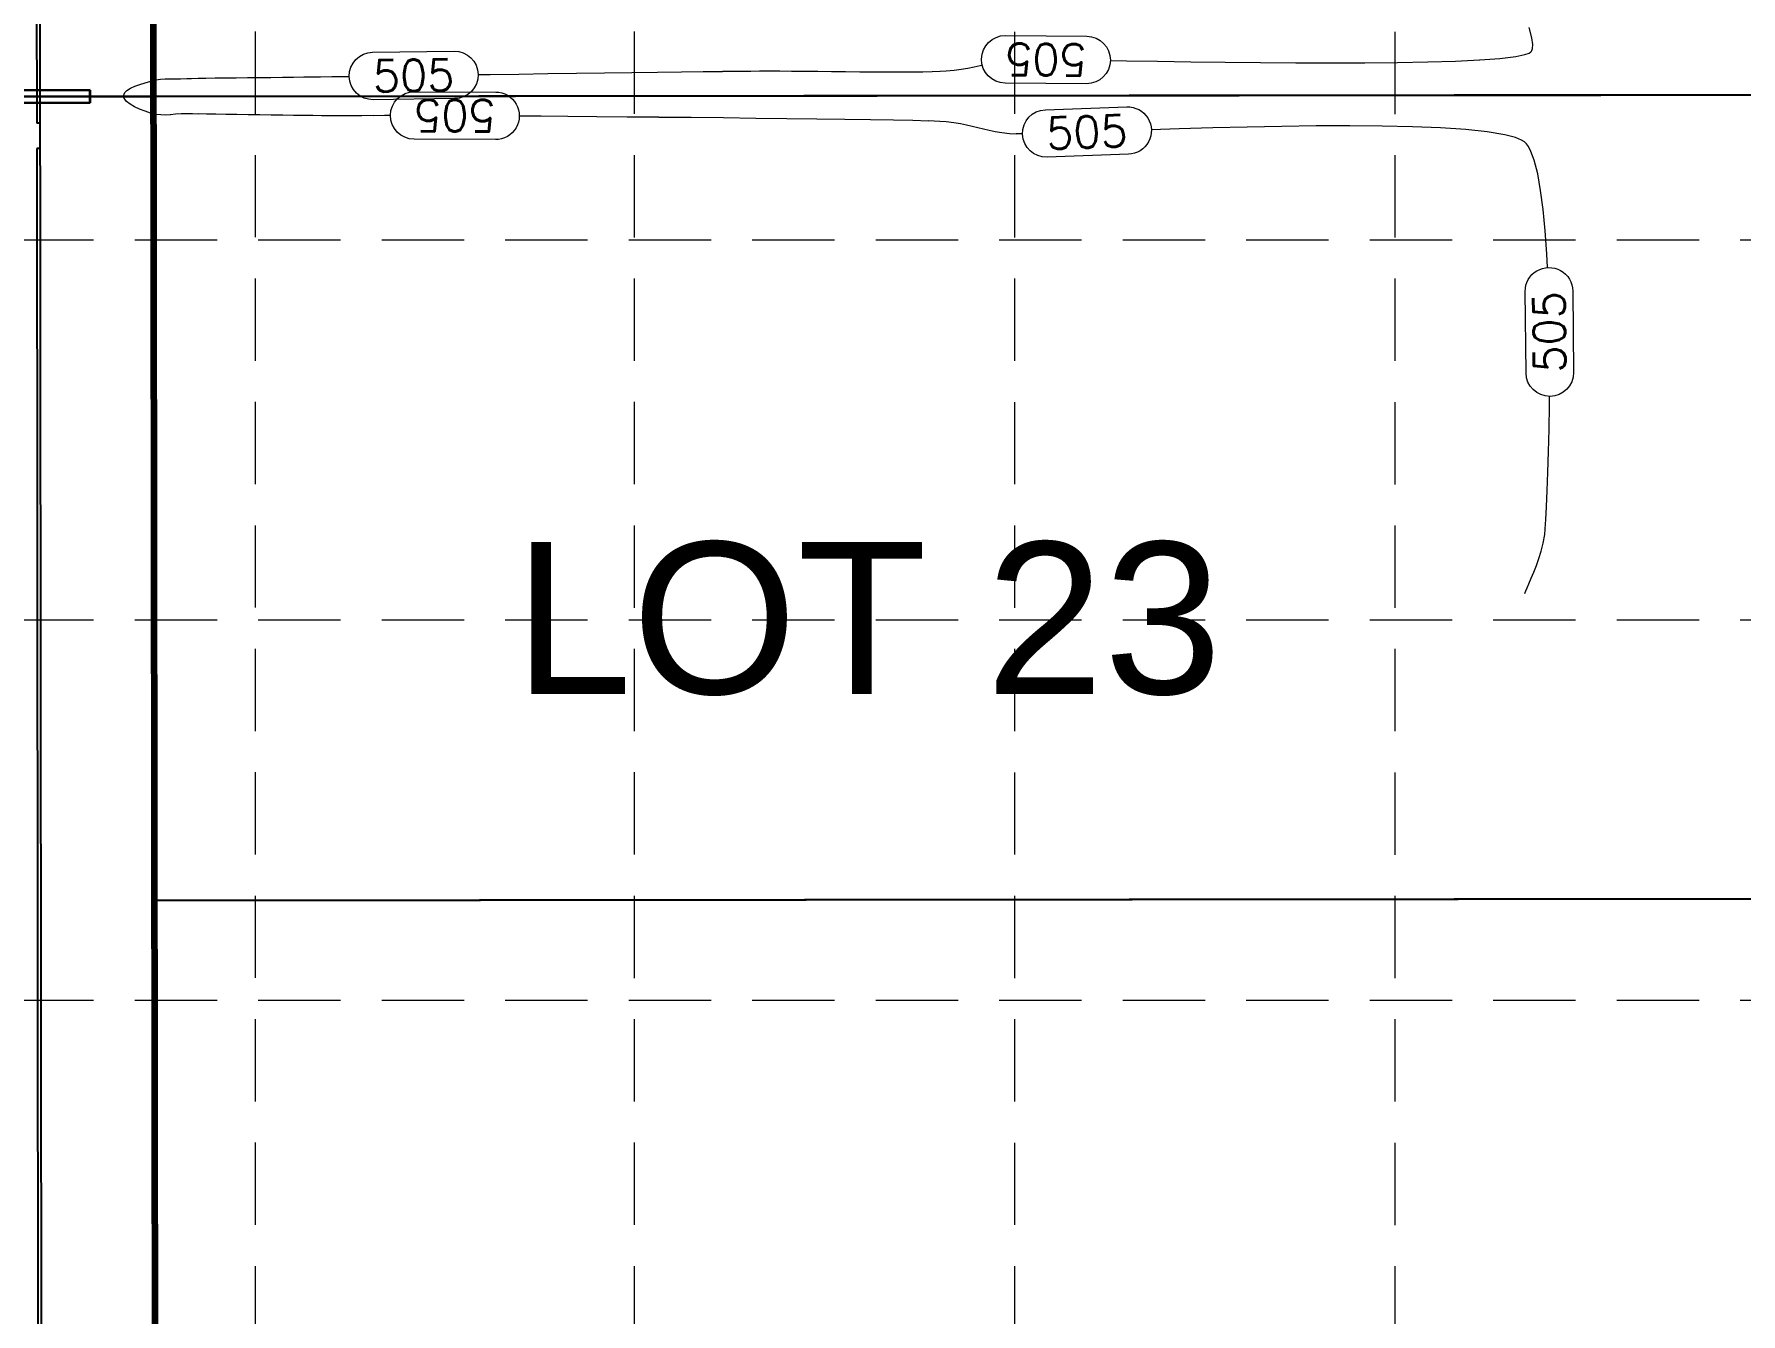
# Model space of a CAD drawing. Header units: feet. Extents: x -406 to 2003, y 7035 to 10885.
# Drawn here: x 343.5 to 613, y 9391 to 9593.2 of the extents above; entities that cross this region are included whole.
import ezdxf

# ---------------------------------------------------------------- set-up
doc = ezdxf.new("R2010")
doc.units = ezdxf.units.FT
doc.header["$LTSCALE"] = 40
doc.header["$MEASUREMENT"] = 0
doc.linetypes.add('HIDDEN', pattern=[0.375, 0.25, -0.125])
for name, color, linetype, lineweight in [('1 PROPOSED CONTOURS', 35, 'Continuous', 0), ('CULVERTS', 3, 'Continuous', 35), ('LOT NUMBERS', 3, 'Continuous', 35), ('right of way', 3, 'Continuous', 40), ('SILT FENCE', 200, 'Continuous', 100)]:
    doc.layers.add(name, color=color, linetype=linetype, lineweight=lineweight)
for name, color, linetype in [('GRID', 254, 'HIDDEN'), ('lots', 4, 'Continuous'), ('polys', 7, 'Continuous'), ('proposed pavement', 4, 'Continuous')]:
    doc.layers.add(name, color=color, linetype=linetype)
doc.styles.get("Standard").update_dxf_attribs({"font": 'ARIAL.TTF'})

msp = doc.modelspace()

# ---------------------------------------------------------------- linework, layer by layer
at = {"layer": '1 PROPOSED CONTOURS', "color": 35, "extrusion": (0.966903, 0.255145, 0), "elevation": 3008.29}
msp.add_lwpolyline([(9127.14, 505), (9128.81, 505)], dxfattribs=at)
at = {"layer": '1 PROPOSED CONTOURS', "color": 35, "linetype": 'Continuous', "elevation": 505}
for points in [[(496.85, 9592.96), (509.7, 9592.85)], [(396.93, 9590.32), (409.78, 9590.49)], [(403.51, 9584.09), (416.36, 9584.03)], [(509.64, 9585.35), (496.79, 9585.46)], [(503.16, 9581.25), (516.01, 9581.7)], [(416.33, 9576.53), (403.47, 9576.59)], [(516.27, 9574.21), (503.42, 9573.76)], [(579.05, 9539.68), (578.92, 9552.53)], [(586.42, 9552.61), (586.55, 9539.75)]]:
    msp.add_lwpolyline(points, dxfattribs=at)
at = {"layer": '1 PROPOSED CONTOURS', "color": 35, "extrusion": (0.992463, 0.122543, 0), "elevation": 1751.12}
msp.add_lwpolyline([(9448.18, 505), (9449.23, 505)], dxfattribs=at)
at = {"layer": '1 PROPOSED CONTOURS', "color": 35, "elevation": 505}
for points in [[(580.07, 9590.94), (580.11, 9591.56)], [(513.42, 9589.02), (515.96, 9588.98)], [(520.88, 9588.9), (526.1, 9588.83)], [(531.54, 9588.76), (537.11, 9588.7)], [(542.7, 9588.67), (548.24, 9588.65)], [(553.62, 9588.66), (558.75, 9588.71)], [(558.75, 9588.71), (563.54, 9588.8)], [(577.43, 9589.66), (578.85, 9589.95)], [(361.88, 9585.75), (362.7, 9585.96)], [(364.18, 9586.13), (364.92, 9586.14)], [(372.06, 9586.26), (373.66, 9586.28)], [(373.66, 9586.28), (375.39, 9586.3)], [(379.04, 9586.34), (380.88, 9586.36)], [(390.52, 9586.48), (392.91, 9586.51)], [(413.58, 9586.8), (415.48, 9586.82)], [(420, 9586.88), (424.57, 9586.95)], [(424.57, 9586.95), (429.11, 9587.01)], [(461.2, 9587.37), (463.06, 9587.36)], [(463.06, 9587.36), (465.08, 9587.34)], [(476.04, 9587.24), (478.17, 9587.23)], [(478.17, 9587.23), (480.19, 9587.22)], [(482.08, 9587.23), (483.78, 9587.24)], [(486.54, 9587.31), (487.51, 9587.37)], [(490.92, 9587.83), (491.91, 9588.03)], [(357.65, 9583.16), (357.62, 9583.35)], [(357.63, 9583.54), (357.67, 9583.71)], [(357.82, 9583.97), (358.13, 9584.28)], [(358.13, 9584.28), (358.68, 9584.63)], [(358.68, 9584.63), (359.37, 9584.94)], [(359.37, 9584.94), (360.16, 9585.23)], [(360.16, 9585.23), (361.01, 9585.5)], [(358.62, 9582.1), (358.08, 9582.53)], [(360.12, 9581.33), (359.32, 9581.7)], [(360.99, 9580.99), (360.12, 9581.33)], [(361.88, 9580.7), (360.99, 9580.99)], [(362.72, 9580.5), (361.88, 9580.7)], [(366.68, 9580.58), (365.79, 9580.52)], [(370.72, 9580.54), (369.48, 9580.57)], [(373.76, 9580.49), (372.16, 9580.52)], [(382.72, 9580.36), (380.92, 9580.38)], [(387.51, 9580.31), (386.05, 9580.32)], [(398.8, 9580.31), (397.01, 9580.3)], [(427.76, 9580.17), (423.56, 9580.21)], [(447.22, 9579.99), (442.12, 9580.04)], [(452.34, 9579.94), (447.22, 9579.99)], [(457.41, 9579.88), (452.34, 9579.94)], [(467.07, 9579.77), (462.35, 9579.83)], [(475.56, 9579.65), (471.5, 9579.71)], [(490.72, 9578.82), (489.76, 9579.02)], [(492.49, 9578.39), (491.62, 9578.61)], [(494.26, 9577.96), (493.36, 9578.17)], [(535, 9578.51), (529.58, 9578.37)], [(551.22, 9578.69), (545.9, 9578.68)], [(556.32, 9578.66), (551.22, 9578.69)], [(561.14, 9578.55), (556.32, 9578.66)], [(569.53, 9578.11), (565.57, 9578.37)], [(497.48, 9577.44), (496.29, 9577.59)], [(499.54, 9577.42), (498.52, 9577.41)], [(579.83, 9574.65), (579.42, 9575.44)], [(580.34, 9573.29), (579.83, 9574.65)], [(580.89, 9571.12), (580.34, 9573.29)], [(582.07, 9562.12), (581.75, 9565.47)], [(582.32, 9558.5), (582.07, 9562.12)], [(582.74, 9534.56), (582.75, 9535.96)], [(582.68, 9530.78), (582.74, 9534.56)], [(582.51, 9523.96), (582.6, 9527.23)], [(582.19, 9516.51), (582.3, 9518.54)], [(580.27, 9508.18), (580.69, 9509.23)], [(578.93, 9504.97), (579.03, 9505.25)], [(579.03, 9505.25), (579.21, 9505.7)], [(579.21, 9505.7), (579.48, 9506.34)], [(579.48, 9506.34), (579.86, 9507.22)]]:
    msp.add_lwpolyline(points, dxfattribs=at)
at = {"layer": '1 PROPOSED CONTOURS', "color": 35, "extrusion": (0.015198, 0.999885, 0), "elevation": 9595.71}
msp.add_lwpolyline([(-370.17, 505), (-375.09, 505)], dxfattribs=at)
at = {"layer": '1 PROPOSED CONTOURS', "color": 35, "extrusion": (0.01241, 0.999923, 0), "elevation": 9594.62}
msp.add_lwpolyline([(-407.06, 505), (-412.5, 505)], dxfattribs=at)
at = {"layer": '1 PROPOSED CONTOURS', "color": 35, "extrusion": (0.006804, 0.999977, 0), "elevation": 9592.14}
msp.add_lwpolyline([(-471.85, 505), (-477.45, 505)], dxfattribs=at)
at = {"layer": '1 PROPOSED CONTOURS', "color": 35, "extrusion": (0.002541, -0.999997, 0), "elevation": -9587.23}
msp.add_lwpolyline([(572.6, 505), (577.98, 505)], dxfattribs=at)
at = {"layer": '1 PROPOSED CONTOURS', "color": 35, "extrusion": (0.030546, -0.999533, 0), "elevation": -9567.11}
msp.add_lwpolyline([(856.18, 505), (860.54, 505)], dxfattribs=at)
at = {"layer": '1 PROPOSED CONTOURS', "color": 35, "extrusion": (0.048031, -0.998846, 0), "elevation": -9550.59}
msp.add_lwpolyline([(1027.81, 505), (1031.64, 505)], dxfattribs=at)
at = {"layer": '1 PROPOSED CONTOURS', "color": 35, "extrusion": (-0.074812, 0.997198, 0), "elevation": 9519.47}
msp.add_lwpolyline([(-1287.51, 505), (-1290.72, 505)], dxfattribs=at)
at = {"layer": '1 PROPOSED CONTOURS', "color": 35, "extrusion": (-0.120532, 0.992709, 0), "elevation": 9450.15}
msp.add_lwpolyline([(-1726.57, 505), (-1729.08, 505)], dxfattribs=at)
at = {"layer": '1 PROPOSED CONTOURS', "color": 35, "extrusion": (0.33588, -0.941905, 0), "elevation": -8838.4}
msp.add_lwpolyline([(3766.29, 505), (3767.03, 505)], dxfattribs=at)
at = {"layer": '1 PROPOSED CONTOURS', "color": 35, "extrusion": (-0.54495, 0.838468, 0), "elevation": 7725.26}
msp.add_lwpolyline([(-5712.11, 505), (-5712.44, 505)], dxfattribs=at)
at = {"layer": '1 PROPOSED CONTOURS', "color": 35, "extrusion": (0.761652, -0.647987, 0), "elevation": -5772.82}
msp.add_lwpolyline([(7680.24, 505), (7680.37, 505)], dxfattribs=at)
at = {"layer": '1 PROPOSED CONTOURS', "color": 35, "extrusion": (0.882901, -0.46956, 0), "elevation": -3991.31}
msp.add_lwpolyline([(8739.74, 505), (8739.89, 505)], dxfattribs=at)
at = {"layer": '1 PROPOSED CONTOURS', "color": 35, "extrusion": (-0.956634, 0.291291, 0), "elevation": 2238.84}
msp.add_lwpolyline([(-9343.65, 505), (-9343.99, 505)], dxfattribs=at)
at = {"layer": '1 PROPOSED CONTOURS', "color": 35, "extrusion": (0.153982, -0.988074, 0), "elevation": -9415.78}
msp.add_lwpolyline([(1834.44, 505), (1835.2, 505)], dxfattribs=at)
at = {"layer": '1 PROPOSED CONTOURS', "color": 35, "extrusion": (0.074873, -0.997193, 0), "elevation": -9531.95}
msp.add_lwpolyline([(1080.17, 505), (1080.9, 505)], dxfattribs=at)
at = {"layer": '1 PROPOSED CONTOURS', "color": 35, "extrusion": (0.005374, 0.999986, 0), "elevation": 9587.96}
msp.add_lwpolyline([(-313.4, 505), (-314.19, 505)], dxfattribs=at)
at = {"layer": '1 PROPOSED CONTOURS', "color": 35, "extrusion": (0.000310353, 1, 0), "elevation": 9586.25}
msp.add_lwpolyline([(-362.74, 505), (-363.62, 505)], dxfattribs=at)
at = {"layer": '1 PROPOSED CONTOURS', "color": 35, "extrusion": (0.025636, -0.999671, 0), "elevation": -9573.59}
msp.add_lwpolyline([(612.22, 505), (613.24, 505)], dxfattribs=at)
at = {"layer": '1 PROPOSED CONTOURS', "color": 35, "extrusion": (-0.033364, 0.999443, 0), "elevation": 9568.56}
msp.add_lwpolyline([(-687.24, 505), (-687.98, 505)], dxfattribs=at)
at = {"layer": '1 PROPOSED CONTOURS', "color": 35, "extrusion": (0.023531, -0.999723, 0), "elevation": -9574.87}
msp.add_lwpolyline([(593.82, 505), (594.84, 505)], dxfattribs=at)
at = {"layer": '1 PROPOSED CONTOURS', "color": 35, "extrusion": (0.018496, -0.999829, 0), "elevation": -9577.74}
msp.add_lwpolyline([(546.6, 505), (547.85, 505)], dxfattribs=at)
at = {"layer": '1 PROPOSED CONTOURS', "color": 35, "extrusion": (-0.015503, 0.99988, 0), "elevation": 9579.34}
msp.add_lwpolyline([(-519.18, 505), (-520.63, 505)], dxfattribs=at)
at = {"layer": '1 PROPOSED CONTOURS', "color": 35, "extrusion": (-0.011468, 0.999934, 0), "elevation": 9581.36}
msp.add_lwpolyline([(-485.3, 505), (-487.11, 505)], dxfattribs=at)
at = {"layer": '1 PROPOSED CONTOURS', "color": 35, "extrusion": (0.010956, -0.99994, 0), "elevation": -9581.61}
msp.add_lwpolyline([(482.2, 505), (484.04, 505)], dxfattribs=at)
at = {"layer": '1 PROPOSED CONTOURS', "color": 35, "extrusion": (0.01073, -0.999942, 0), "elevation": -9581.72}
msp.add_lwpolyline([(483.72, 505), (485.53, 505)], dxfattribs=at)
at = {"layer": '1 PROPOSED CONTOURS', "color": 35, "extrusion": (0.011018, -0.999939, 0), "elevation": -9581.58}
msp.add_lwpolyline([(488.29, 505), (490.03, 505)], dxfattribs=at)
at = {"layer": '1 PROPOSED CONTOURS', "color": 35, "extrusion": (0.011639, -0.999932, 0), "elevation": -9581.28}
msp.add_lwpolyline([(495.98, 505), (497.59, 505)], dxfattribs=at)
at = {"layer": '1 PROPOSED CONTOURS', "color": 35, "extrusion": (0.012721, -0.999919, 0), "elevation": -9580.73}
msp.add_lwpolyline([(507.96, 505), (509.42, 505)], dxfattribs=at)
at = {"layer": '1 PROPOSED CONTOURS', "color": 35, "extrusion": (0.01366, -0.999907, 0), "elevation": -9580.25}
msp.add_lwpolyline([(518.42, 505), (519.61, 505)], dxfattribs=at)
at = {"layer": '1 PROPOSED CONTOURS', "color": 35, "extrusion": (0.013795, -0.999905, 0), "elevation": -9580.18}
msp.add_lwpolyline([(520.9, 505), (522.72, 505)], dxfattribs=at)
at = {"layer": '1 PROPOSED CONTOURS', "color": 35, "extrusion": (0.01385, -0.999904, 0), "elevation": -9580.15}
msp.add_lwpolyline([(525.64, 505), (525.97, 505)], dxfattribs=at)
at = {"layer": '1 PROPOSED CONTOURS', "color": 35, "extrusion": (-0.013657, 0.999907, 0), "elevation": 9580.25}
msp.add_lwpolyline([(-546.37, 505), (-550.89, 505)], dxfattribs=at)
at = {"layer": '1 PROPOSED CONTOURS', "color": 35, "extrusion": (-0.013406, 0.99991, 0), "elevation": 9580.39}
msp.add_lwpolyline([(-557.6, 505), (-562.05, 505)], dxfattribs=at)
at = {"layer": '1 PROPOSED CONTOURS', "color": 35, "extrusion": (0.013282, -0.999912, 0), "elevation": -9580.46}
msp.add_lwpolyline([(560.85, 505), (565.15, 505)], dxfattribs=at)
at = {"layer": '1 PROPOSED CONTOURS', "color": 35, "extrusion": (0.013125, -0.999914, 0), "elevation": -9580.55}
msp.add_lwpolyline([(563.64, 505), (567.72, 505)], dxfattribs=at)
at = {"layer": '1 PROPOSED CONTOURS', "color": 35, "extrusion": (0.012921, -0.999917, 0), "elevation": -9580.67}
msp.add_lwpolyline([(565.76, 505), (569.55, 505)], dxfattribs=at)
at = {"layer": '1 PROPOSED CONTOURS', "color": 35, "extrusion": (-0.012647, 0.99992, 0), "elevation": 9580.82}
msp.add_lwpolyline([(-566.92, 505), (-570.36, 505)], dxfattribs=at)
at = {"layer": '1 PROPOSED CONTOURS', "color": 35, "extrusion": (0.01226, -0.999925, 0), "elevation": -9581.04}
msp.add_lwpolyline([(566.65, 505), (569.67, 505)], dxfattribs=at)
at = {"layer": '1 PROPOSED CONTOURS', "color": 35, "extrusion": (0.011675, -0.999932, 0), "elevation": -9581.38}
msp.add_lwpolyline([(564.06, 505), (566.59, 505)], dxfattribs=at)
at = {"layer": '1 PROPOSED CONTOURS', "color": 35, "extrusion": (-0.010687, 0.999943, 0), "elevation": 9581.93}
msp.add_lwpolyline([(-557.12, 505), (-559.1, 505)], dxfattribs=at)
at = {"layer": '1 PROPOSED CONTOURS', "color": 35, "extrusion": (-0.008665, 0.999962, 0), "elevation": 9583.04}
msp.add_lwpolyline([(-539.72, 505), (-541.08, 505)], dxfattribs=at)
at = {"layer": '1 PROPOSED CONTOURS', "color": 35, "extrusion": (0.002686, -0.999996, 0), "elevation": -9586.11}
msp.add_lwpolyline([(483.78, 505), (485.26, 505)], dxfattribs=at)
at = {"layer": '1 PROPOSED CONTOURS', "color": 35, "extrusion": (0.00287, 0.999996, 0), "elevation": 9588.65}
msp.add_lwpolyline([(-431.99, 505), (-433.68, 505)], dxfattribs=at)
at = {"layer": '1 PROPOSED CONTOURS', "color": 35, "extrusion": (0.009741, 0.999953, 0), "elevation": 9591.42}
msp.add_lwpolyline([(-371.66, 505), (-373.78, 505)], dxfattribs=at)
at = {"layer": '1 PROPOSED CONTOURS', "color": 35, "extrusion": (0.010203, 0.999948, 0), "elevation": 9591.59}
msp.add_lwpolyline([(-369.36, 505), (-371.55, 505)], dxfattribs=at)
at = {"layer": '1 PROPOSED CONTOURS', "color": 35, "extrusion": (0.010007, 0.99995, 0), "elevation": 9591.51}
msp.add_lwpolyline([(-373.42, 505), (-375.65, 505)], dxfattribs=at)
at = {"layer": '1 PROPOSED CONTOURS', "color": 35, "extrusion": (0.009178, 0.999958, 0), "elevation": 9591.2}
msp.add_lwpolyline([(-383.6, 505), (-385.83, 505)], dxfattribs=at)
at = {"layer": '1 PROPOSED CONTOURS', "color": 35, "extrusion": (0.007677, 0.999971, 0), "elevation": 9590.61}
msp.add_lwpolyline([(-400.23, 505), (-402.42, 505)], dxfattribs=at)
at = {"layer": '1 PROPOSED CONTOURS', "color": 35, "extrusion": (-0.002441, 0.999997, 0), "elevation": 9586.02}
msp.add_lwpolyline([(-503.6, 505), (-505.48, 505)], dxfattribs=at)
at = {"layer": '1 PROPOSED CONTOURS', "color": 35, "extrusion": (-0.018539, 0.999828, 0), "elevation": 9576.62}
msp.add_lwpolyline([(-661.44, 505), (-662.94, 505)], dxfattribs=at)
at = {"layer": '1 PROPOSED CONTOURS', "color": 35, "extrusion": (-0.033541, 0.999437, 0), "elevation": 9565.6}
msp.add_lwpolyline([(-806.57, 505), (-807.83, 505)], dxfattribs=at)
at = {"layer": '1 PROPOSED CONTOURS', "color": 35, "extrusion": (-0.100031, 0.994984, 0), "elevation": 9490.52}
msp.add_lwpolyline([(-1444.09, 505), (-1445.34, 505)], dxfattribs=at)
at = {"layer": '1 PROPOSED CONTOURS', "color": 35, "extrusion": (0.137403, -0.990515, 0), "elevation": -9429.4}
msp.add_lwpolyline([(1801.46, 505), (1802.6, 505)], dxfattribs=at)
at = {"layer": '1 PROPOSED CONTOURS', "color": 35, "extrusion": (0.170546, -0.98535, 0), "elevation": -9363.64}
msp.add_lwpolyline([(2117.84, 505), (2118.9, 505)], dxfattribs=at)
at = {"layer": '1 PROPOSED CONTOURS', "color": 35, "extrusion": (0.20992, -0.977719, 0), "elevation": -9271.13}
msp.add_lwpolyline([(2493.67, 505), (2494.65, 505)], dxfattribs=at)
at = {"layer": '1 PROPOSED CONTOURS', "color": 35, "extrusion": (0.210983, -0.97749, 0), "elevation": -9268.41}
msp.add_lwpolyline([(2504.73, 505), (2505.05, 505)], dxfattribs=at)
at = {"layer": '1 PROPOSED CONTOURS', "color": 35, "extrusion": (0.995534, -0.094406, 0), "elevation": -548.72}
msp.add_lwpolyline([(9574.4, 505), (9574.5, 505)], dxfattribs=at)
at = {"layer": '1 PROPOSED CONTOURS', "color": 35, "extrusion": (0.999785, 0.020733, 0), "elevation": 556.24}
msp.add_lwpolyline([(9573.87, 505), (9573.97, 505)], dxfattribs=at)
at = {"layer": '1 PROPOSED CONTOURS', "color": 35, "extrusion": (0.905774, 0.42376, 0), "elevation": 4384.92}
msp.add_lwpolyline([(8528.32, 505), (8528.62, 505)], dxfattribs=at)
at = {"layer": '1 PROPOSED CONTOURS', "color": 35, "extrusion": (0.869961, -0.49312, 0), "elevation": -4414.76}
msp.add_lwpolyline([(8513.84, 505), (8514.13, 505)], dxfattribs=at)
at = {"layer": '1 PROPOSED CONTOURS', "color": 35, "extrusion": (-0.282455, 0.959281, 0), "elevation": 9093.21}
msp.add_lwpolyline([(-3053.78, 505), (-3054.69, 505)], dxfattribs=at)
at = {"layer": '1 PROPOSED CONTOURS', "color": 35, "extrusion": (0.769301, 0.638887, 0), "elevation": 6397.63}
msp.add_lwpolyline([(7143.07, 505), (7143.54, 505)], dxfattribs=at)
at = {"layer": '1 PROPOSED CONTOURS', "color": 35, "extrusion": (0.502682, 0.864472, 0), "elevation": 8463.73}
msp.add_lwpolyline([(4505.92, 505), (4506.72, 505)], dxfattribs=at)
at = {"layer": '1 PROPOSED CONTOURS', "color": 35, "extrusion": (0.111741, 0.993737, 0), "elevation": 9561.03}
msp.add_lwpolyline([(709.32, 505), (710.09, 505)], dxfattribs=at)
at = {"layer": '1 PROPOSED CONTOURS', "color": 35, "extrusion": (0.085149, -0.996368, 0), "elevation": -9514.58}
msp.add_lwpolyline([(1180.23, 505), (1179.43, 505)], dxfattribs=at)
at = {"layer": '1 PROPOSED CONTOURS', "color": 35, "extrusion": (-0.013887, 0.999904, 0), "elevation": 9574.56}
msp.add_lwpolyline([(-500.72, 505), (-499.69, 505)], dxfattribs=at)
at = {"layer": '1 PROPOSED CONTOURS', "color": 35, "extrusion": (0.016431, 0.999865, 0), "elevation": 9585.34}
msp.add_lwpolyline([(-210.99, 505), (-210.25, 505)], dxfattribs=at)
at = {"layer": '1 PROPOSED CONTOURS', "color": 35, "extrusion": (0.016805, 0.999859, 0), "elevation": 9585.42}
msp.add_lwpolyline([(-208.42, 505), (-207.41, 505)], dxfattribs=at)
at = {"layer": '1 PROPOSED CONTOURS', "color": 35, "extrusion": (0.016719, 0.99986, 0), "elevation": 9585.4}
msp.add_lwpolyline([(-211.93, 505), (-210.49, 505)], dxfattribs=at)
at = {"layer": '1 PROPOSED CONTOURS', "color": 35, "extrusion": (0.01613, 0.99987, 0), "elevation": 9585.28}
msp.add_lwpolyline([(-220.89, 505), (-219.17, 505)], dxfattribs=at)
at = {"layer": '1 PROPOSED CONTOURS', "color": 35, "extrusion": (0.015681, 0.999877, 0), "elevation": 9585.18}
msp.add_lwpolyline([(-226.98, 505), (-225.19, 505)], dxfattribs=at)
at = {"layer": '1 PROPOSED CONTOURS', "color": 35, "linetype": 'Continuous', "extrusion": (0.013796, -0.999905, 0), "elevation": -9576.43}
msp.add_lwpolyline([(542.05, 505), (529.2, 505)], dxfattribs=at)
at = {"layer": '1 PROPOSED CONTOURS', "color": 35, "extrusion": (0.004281, 0.999991, 0), "elevation": 9581.88}
msp.add_lwpolyline([(-323.21, 505), (-322.47, 505)], dxfattribs=at)
at = {"layer": '1 PROPOSED CONTOURS', "color": 35, "extrusion": (-0.064442, 0.997921, 0), "elevation": 9537.02}
msp.add_lwpolyline([(-981.6, 505), (-980.85, 505)], dxfattribs=at)
at = {"layer": '1 PROPOSED CONTOURS', "color": 35, "extrusion": (0.015114, 0.999886, 0), "elevation": 9585.05}
msp.add_lwpolyline([(-234.25, 505), (-232.42, 505)], dxfattribs=at)
at = {"layer": '1 PROPOSED CONTOURS', "color": 35, "extrusion": (0.014401, 0.999896, 0), "elevation": 9584.88}
msp.add_lwpolyline([(-242.92, 505), (-241.09, 505)], dxfattribs=at)
at = {"layer": '1 PROPOSED CONTOURS', "color": 35, "extrusion": (0.012327, 0.999924, 0), "elevation": 9584.35}
msp.add_lwpolyline([(-266.32, 505), (-264.6, 505)], dxfattribs=at)
at = {"layer": '1 PROPOSED CONTOURS', "color": 35, "extrusion": (0.010774, 0.999942, 0), "elevation": 9583.92}
msp.add_lwpolyline([(-282.81, 505), (-281.2, 505)], dxfattribs=at)
at = {"layer": '1 PROPOSED CONTOURS', "color": 35, "extrusion": (0.005494, 0.999985, 0), "elevation": 9582.29}
msp.add_lwpolyline([(-336.21, 505), (-334.87, 505)], dxfattribs=at)
at = {"layer": '1 PROPOSED CONTOURS', "color": 35, "extrusion": (0.002773, 0.999996, 0), "elevation": 9581.34}
msp.add_lwpolyline([(-363.74, 505), (-362.28, 505)], dxfattribs=at)
at = {"layer": '1 PROPOSED CONTOURS', "color": 35, "extrusion": (0.000829106, 1, 0), "elevation": 9580.62}
msp.add_lwpolyline([(-383.93, 505), (-382.37, 505)], dxfattribs=at)
at = {"layer": '1 PROPOSED CONTOURS', "color": 35, "extrusion": (-0.000553786, 1, 0), "elevation": 9580.08}
msp.add_lwpolyline([(-398.83, 505), (-397.18, 505)], dxfattribs=at)
at = {"layer": '1 PROPOSED CONTOURS', "color": 35, "extrusion": (0.001506, -0.999999, 0), "elevation": -9579.69}
msp.add_lwpolyline([(409.67, 505), (407.95, 505)], dxfattribs=at)
at = {"layer": '1 PROPOSED CONTOURS', "color": 35, "extrusion": (-0.002106, 0.999998, 0), "elevation": 9579.45}
msp.add_lwpolyline([(-417.18, 505), (-415.42, 505)], dxfattribs=at)
at = {"layer": '1 PROPOSED CONTOURS', "color": 35, "extrusion": (0.002413, -0.999997, 0), "elevation": -9579.32}
msp.add_lwpolyline([(422.86, 505), (421.92, 505)], dxfattribs=at)
at = {"layer": '1 PROPOSED CONTOURS', "color": 35, "extrusion": (0.00812, 0.999967, 0), "elevation": 9583.33}
msp.add_lwpolyline([(-345.76, 505), (-342.29, 505)], dxfattribs=at)
at = {"layer": '1 PROPOSED CONTOURS', "color": 35, "extrusion": (0.008689, 0.999962, 0), "elevation": 9583.53}
msp.add_lwpolyline([(-349.05, 505), (-344.5, 505)], dxfattribs=at)
at = {"layer": '1 PROPOSED CONTOURS', "color": 35, "extrusion": (0.009017, 0.999959, 0), "elevation": 9583.64}
msp.add_lwpolyline([(-350.72, 505), (-345.91, 505)], dxfattribs=at)
at = {"layer": '1 PROPOSED CONTOURS', "color": 35, "extrusion": (0.009387, 0.999956, 0), "elevation": 9583.77}
msp.add_lwpolyline([(-352.17, 505), (-347.18, 505)], dxfattribs=at)
at = {"layer": '1 PROPOSED CONTOURS', "color": 35, "extrusion": (0.011615, 0.999933, 0), "elevation": 9584.55}
msp.add_lwpolyline([(-351.05, 505), (-346.11, 505)], dxfattribs=at)
at = {"layer": '1 PROPOSED CONTOURS', "color": 35, "extrusion": (0.013634, 0.999907, 0), "elevation": 9585.25}
msp.add_lwpolyline([(-340.85, 505), (-336.41, 505)], dxfattribs=at)
at = {"layer": '1 PROPOSED CONTOURS', "color": 35, "extrusion": (0.017199, 0.999852, 0), "elevation": 9586.41}
msp.add_lwpolyline([(-314.34, 505), (-310.73, 505)], dxfattribs=at)
at = {"layer": '1 PROPOSED CONTOURS', "color": 35, "extrusion": (0.020255, 0.999795, 0), "elevation": 9587.32}
msp.add_lwpolyline([(-288.11, 505), (-285.04, 505)], dxfattribs=at)
at = {"layer": '1 PROPOSED CONTOURS', "color": 35, "extrusion": (0.025226, 0.999682, 0), "elevation": 9588.64}
msp.add_lwpolyline([(-242.91, 505), (-240.44, 505)], dxfattribs=at)
at = {"layer": '1 PROPOSED CONTOURS', "color": 35, "extrusion": (0.03474, 0.999396, 0), "elevation": 9590.52}
msp.add_lwpolyline([(-153.41, 505), (-151.63, 505)], dxfattribs=at)
at = {"layer": '1 PROPOSED CONTOURS', "color": 35, "extrusion": (0.060265, 0.998182, 0), "elevation": 9591.3}
msp.add_lwpolyline([(90.67, 505), (91.69, 505)], dxfattribs=at)
at = {"layer": '1 PROPOSED CONTOURS', "color": 35, "extrusion": (0.120672, 0.992692, 0), "elevation": 9568.16}
msp.add_lwpolyline([(670.81, 505), (672.01, 505)], dxfattribs=at)
at = {"layer": '1 PROPOSED CONTOURS', "color": 35, "extrusion": (0.161951, 0.986799, 0), "elevation": 9531.88}
msp.add_lwpolyline([(1068.05, 505), (1069.12, 505)], dxfattribs=at)
at = {"layer": '1 PROPOSED CONTOURS', "color": 35, "extrusion": (0.228334, 0.973583, 0), "elevation": 9437.83}
msp.add_lwpolyline([(1708.49, 505), (1709.41, 505)], dxfattribs=at)
at = {"layer": '1 PROPOSED CONTOURS', "color": 35, "extrusion": (0.244624, 0.969618, 0), "elevation": 9407.86}
msp.add_lwpolyline([(1864.67, 505), (1865.57, 505)], dxfattribs=at)
at = {"layer": '1 PROPOSED CONTOURS', "color": 35, "extrusion": (0.200939, 0.979604, 0), "elevation": 9481.92}
msp.add_lwpolyline([(1439.42, 505), (1440.41, 505)], dxfattribs=at)
at = {"layer": '1 PROPOSED CONTOURS', "color": 35, "extrusion": (0.163928, 0.986472, 0), "elevation": 9529.38}
msp.add_lwpolyline([(1080.46, 505), (1081.54, 505)], dxfattribs=at)
at = {"layer": '1 PROPOSED CONTOURS', "color": 35, "extrusion": (0.03197, -0.999489, 0), "elevation": -9556.56}
msp.add_lwpolyline([(830.25, 505), (825.83, 505)], dxfattribs=at)
at = {"layer": '1 PROPOSED CONTOURS', "color": 35, "extrusion": (0.028729, -0.999587, 0), "elevation": -9559.21}
msp.add_lwpolyline([(804.54, 505), (799.26, 505)], dxfattribs=at)
at = {"layer": '1 PROPOSED CONTOURS', "color": 35, "extrusion": (0.018971, -0.99982, 0), "elevation": -9566.63}
msp.add_lwpolyline([(722.09, 505), (716.62, 505)], dxfattribs=at)
at = {"layer": '1 PROPOSED CONTOURS', "color": 35, "extrusion": (0.012101, -0.999927, 0), "elevation": -9571.37}
msp.add_lwpolyline([(661.78, 505), (656.34, 505)], dxfattribs=at)
at = {"layer": '1 PROPOSED CONTOURS', "color": 35, "extrusion": (0.040576, 0.999176, 0), "elevation": 9593.43}
msp.add_lwpolyline([(-176.44, 505), (-172.01, 505)], dxfattribs=at)
at = {"layer": '1 PROPOSED CONTOURS', "color": 35, "extrusion": (0.104763, 0.994497, 0), "elevation": 9585.07}
msp.add_lwpolyline([(433.62, 505), (437.04, 505)], dxfattribs=at)
at = {"layer": '1 PROPOSED CONTOURS', "color": 35, "extrusion": (0.029731, 0.999558, 0), "elevation": 9587.99}
msp.add_lwpolyline([(-213.56, 505), (-212.51, 505)], dxfattribs=at)
at = {"layer": '1 PROPOSED CONTOURS', "color": 35, "extrusion": (0.164929, 0.986306, 0), "elevation": 9541.08}
msp.add_lwpolyline([(1011.75, 505), (1014.56, 505)], dxfattribs=at)
at = {"layer": '1 PROPOSED CONTOURS', "color": 35, "extrusion": (0.257404, 0.966304, 0), "elevation": 9402.76}
msp.add_lwpolyline([(1907.18, 505), (1908.93, 505)], dxfattribs=at)
at = {"layer": '1 PROPOSED CONTOURS', "color": 35, "extrusion": (0.383019, 0.923741, 0), "elevation": 9067.66}
msp.add_lwpolyline([(3133.73, 505), (3134.75, 505)], dxfattribs=at)
at = {"layer": '1 PROPOSED CONTOURS', "color": 35, "extrusion": (0.528891, 0.84869, 0), "elevation": 8433.31}
msp.add_lwpolyline([(4573.54, 505), (4574.07, 505)], dxfattribs=at)
at = {"layer": '1 PROPOSED CONTOURS', "color": 35, "extrusion": (0.649813, 0.760094, 0), "elevation": 7654.89}
msp.add_lwpolyline([(5782.55, 505), (5782.78, 505)], dxfattribs=at)
at = {"layer": '1 PROPOSED CONTOURS', "color": 35, "extrusion": (0.728565, 0.684976, 0), "elevation": 6981.15}
msp.add_lwpolyline([(6579.95, 505), (6580.17, 505)], dxfattribs=at)
at = {"layer": '1 PROPOSED CONTOURS', "color": 35, "extrusion": (0.8051, 0.593139, 0), "elevation": 6146.06}
msp.add_lwpolyline([(7365.51, 505), (7366.02, 505)], dxfattribs=at)
at = {"layer": '1 PROPOSED CONTOURS', "color": 35, "extrusion": (0.984461, 0.175604, 0), "elevation": 2252.59}
msp.add_lwpolyline([(9317.72, 505), (9320.38, 505)], dxfattribs=at)
at = {"layer": '1 PROPOSED CONTOURS', "color": 35, "extrusion": (0.991752, 0.128168, 0), "elevation": 1802.94}
msp.add_lwpolyline([(9412.02, 505), (9415.06, 505)], dxfattribs=at)
at = {"layer": '1 PROPOSED CONTOURS', "color": 35, "extrusion": (0.998773, 0.049523, 0), "elevation": 1054.97}
msp.add_lwpolyline([(9515.74, 505), (9517.93, 505)], dxfattribs=at)
at = {"layer": '1 PROPOSED CONTOURS', "color": 35, "extrusion": (-0.999752, 0.022252, 0), "elevation": -370.46}
msp.add_lwpolyline([(-9537.83, 505), (-9541.39, 505)], dxfattribs=at)
at = {"layer": '1 PROPOSED CONTOURS', "color": 35, "extrusion": (0.999354, -0.035943, 0), "elevation": 239.81}
msp.add_lwpolyline([(9535.83, 505), (9538.75, 505)], dxfattribs=at)
at = {"layer": '1 PROPOSED CONTOURS', "color": 35, "extrusion": (0.99905, -0.043585, 0), "elevation": 166.87}
msp.add_lwpolyline([(9534.88, 505), (9537.38, 505)], dxfattribs=at)
at = {"layer": '1 PROPOSED CONTOURS', "color": 35, "extrusion": (0.997728, -0.067375, 0), "elevation": -60.31}
msp.add_lwpolyline([(9532.61, 505), (9534.11, 505)], dxfattribs=at)
at = {"layer": '1 PROPOSED CONTOURS', "color": 35, "extrusion": (0.984848, -0.173421, 0), "elevation": -1076.77}
msp.add_lwpolyline([(9469.54, 505), (9470.89, 505)], dxfattribs=at)
at = {"layer": '1 PROPOSED CONTOURS', "color": 35, "extrusion": (-0.9952, 0.097862, 0), "elevation": 351.86}
msp.add_lwpolyline([(-9525.4, 505), (-9526.31, 505)], dxfattribs=at)
at = {"layer": '1 PROPOSED CONTOURS', "color": 35, "extrusion": (0.955695, -0.29436, 0), "elevation": -2244.12}
msp.add_lwpolyline([(9260.04, 505), (9261.28, 505)], dxfattribs=at)
at = {"layer": '1 PROPOSED CONTOURS', "color": 35, "extrusion": (0.97092, -0.239406, 0), "elevation": -1712.57}
msp.add_lwpolyline([(9374.14, 505), (9375.44, 505)], dxfattribs=at)
at = {"layer": '1 PROPOSED CONTOURS', "color": 35, "extrusion": (-0.920432, 0.390904, 0), "elevation": 3182.68}
msp.add_lwpolyline([(-8977.42, 505), (-8978.46, 505)], dxfattribs=at)
at = {"layer": '1 PROPOSED CONTOURS', "color": 35, "extrusion": (0.94109, -0.338156, 0), "elevation": -2669.13}
msp.add_lwpolyline([(9145.4, 505), (9146.59, 505)], dxfattribs=at)
at = {"layer": '1 PROPOSED CONTOURS', "color": 35, "extrusion": (0.945494, -0.325639, 0), "elevation": -2547.82}
msp.add_lwpolyline([(9175.28, 505), (9175.42, 505)], dxfattribs=at)
at = {"layer": '1 PROPOSED CONTOURS', "color": 35, "linetype": 'Continuous', "extrusion": (0, 0, -1)}
for centre, start, end in [((-496.82, 9589.21, -505), 270.4609, 90.4609), ((-509.67, 9589.1, -505), 90.4609, 270.4609), ((-396.98, 9586.57, -505), 269.2095, 89.2095), ((-409.83, 9586.75, -505), 89.2095, 269.2095), ((-403.49, 9580.34, -505), 270.2744, 90.2744), ((-416.34, 9580.28, -505), 90.2744, 270.2744), ((-503.29, 9577.5, -505), 267.992, 87.992), ((-516.14, 9577.95, -505), 87.992, 267.992), ((-582.67, 9552.57, -505), 359.4303, 179.4303), ((-582.8, 9539.71, -505), 179.4303, 359.4303)]:
    msp.add_arc(centre, 3.75, start, end, dxfattribs=at)
at = {"layer": 'CULVERTS', "color": 5, "linetype": 'Continuous'}
for p, q in [((362.37, 9583.32), (302.37, 9583.26)), ((352.35, 9584.31), (312.4, 9584.27)), ((352.35, 9582.31), (312.4, 9582.27))]:
    msp.add_line(p, q, dxfattribs=at)
at = {"layer": 'CULVERTS', "color": 7, "linetype": 'Continuous'}
msp.add_line((352.35, 9582.31), (352.35, 9584.31), dxfattribs=at)
at = {"layer": 'GRID', "color": 252, "linetype": 'HIDDEN', "lineweight": 0, "ltscale": 1.3}
for p, q in [((438.26, 7338.08), (438.26, 10822.14)), ((498.33, 7338.07), (498.33, 10822.14)), ((558.4, 7338.06), (558.4, 10822.14)), ((378.22, 7338.09), (378.59, 10819.65)), ((-342.62, 9560.71), (1939.97, 9560.71)), ((-342.62, 9500.64), (1939.97, 9500.64)), ((-342.62, 9440.57), (1939.97, 9440.57))]:
    msp.add_line(p, q, dxfattribs=at)
at = {"layer": 'lots', "color": 7, "linetype": 'Continuous'}
for p, q in [((876.43, 9583.83), (362.37, 9583.32)), ((876.43, 9583.83), (362.37, 9583.32)), ((877.09, 9456.83), (362.5, 9456.32)), ((877.09, 9456.83), (362.5, 9456.32))]:
    msp.add_line(p, q, dxfattribs=at)
at = {"layer": 'polys', "color": 7, "linetype": 'Continuous'}
for points in [[(362.24, 9710.82), (362.37, 9583.32), (876.43, 9583.83), (875.14, 9711.33)], [(362.37, 9583.32), (362.5, 9456.32), (877.09, 9456.83), (876.58, 9569.35), (876.43, 9583.83)], [(362.5, 9456.32), (362.62, 9329.82), (877.67, 9330.33), (877.09, 9456.83)]]:
    msp.add_lwpolyline(points, close=True, dxfattribs=at)
at = {"layer": 'proposed pavement', "color": 7, "linetype": 'Continuous'}
for p, q in [((343.62, 9834.72), (343.88, 9579.12)), ((344.12, 9834.73), (345.65, 8297.83)), ((344.38, 9579.12), (343.88, 9579.12)), ((344.38, 9575.12), (343.88, 9575.12)), ((343.88, 9575.12), (345.15, 8297.83))]:
    msp.add_line(p, q, dxfattribs=at)
at = {"layer": 'right of way', "color": 7, "linetype": 'Continuous'}
msp.add_line((362.12, 9835.82), (363.63, 8317.82), dxfattribs=at)
msp.add_line((362.12, 9835.82), (363.63, 8317.82), dxfattribs=at)
at = {"layer": 'SILT FENCE', "color": 7, "linetype": 'Continuous'}
msp.add_line((363.63, 8317.82), (362.12, 9835.82), dxfattribs=at)

# ---------------------------------------------------------------- texts
at = {"layer": '1 PROPOSED CONTOURS', "color": 35, "linetype": 'Continuous', "char_height": 5, "width": 18.8095, "attachment_point": 1}
for insert, rotation in [((509.65, 9586.6, 505), 179.5391), ((396.94, 9589.07, 505), 0.7905), ((416.33, 9577.78, 505), 179.7256), ((503.2, 9580, 505), 2.008)]:
    msp.add_mtext('\\Fsimplex.shx;\\W1.0000000000;\\T1.0000000000;\\o\\l505', dxfattribs=dict(at, insert=insert, rotation=rotation))
at = {"layer": '1 PROPOSED CONTOURS', "color": 35, "insert": (580.3, 9539.69, 505), "char_height": 5, "width": 18.8095, "attachment_point": 1, "rotation": 90.5697}
msp.add_mtext('\\Fsimplex.shx;\\W1.0000000000;\\T1.0000000000;\\o\\l505', dxfattribs=at)
at = {"layer": 'LOT NUMBERS', "color": 7, "linetype": 'Continuous'}
msp.add_text('LOT 23', height=24, dxfattribs=at).set_placement((419.23, 9488.96))

doc.saveas('drawing.dxf')
